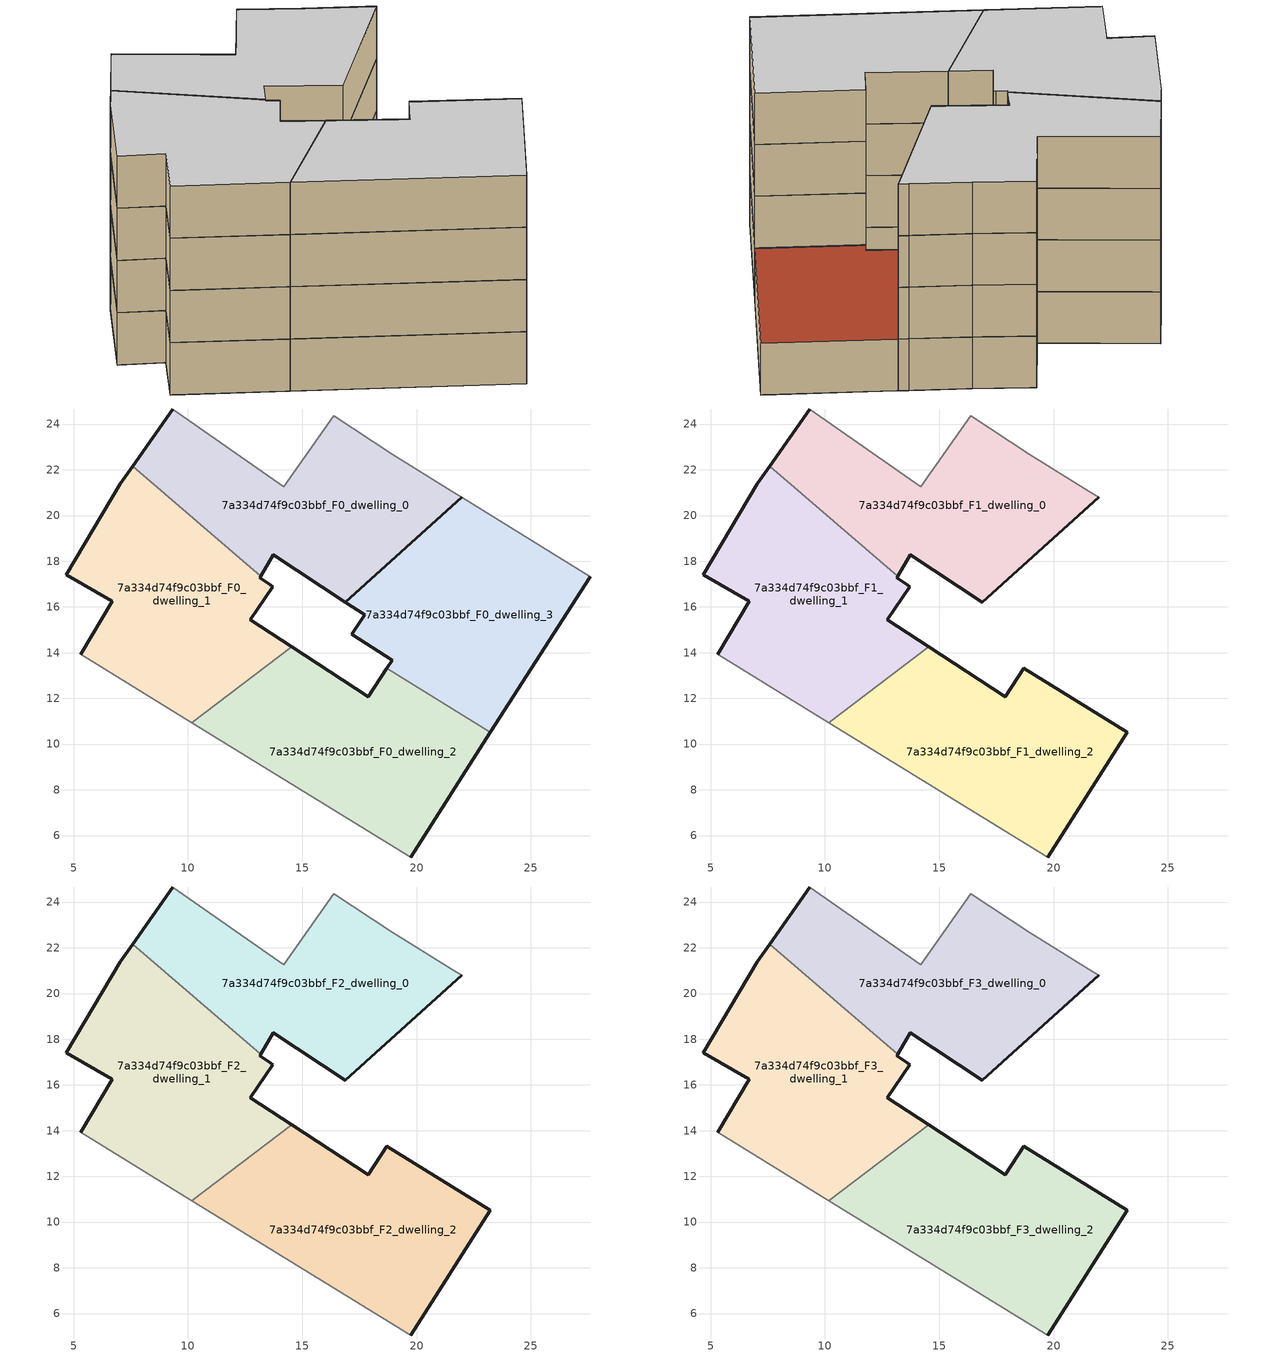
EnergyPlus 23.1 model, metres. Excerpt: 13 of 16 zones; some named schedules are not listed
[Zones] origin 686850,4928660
7a334d74f9c03bbf_F0_dwelling_0
 floor ground (EU_floor_Construction): 21.98,20.79 21.55,21.06 18.95,22.67 16.37,24.36 14.19,21.26 9.34,24.66 7.58,22.15 13.18,17.33 13.74,18.29 16.89,16.21 z0
 wall outside (EU_wall_Construction): 7.58,22.15 9.34,24.66 / 21.98,20.79 16.89,16.21 13.74,18.29 13.18,17.33 z0:3
 wall adiabatic (EU_wall_Construction): 9.34,24.66 14.19,21.26 16.37,24.36 18.95,22.67 21.55,21.06 21.98,20.79 z0:3
 wall to 7a334d74f9c03bbf_F0_dwelling_1 (EU_wall_Construction): 13.17,17.33 7.58,22.15 z0:3
7a334d74f9c03bbf_F0_dwelling_1
 floor ground (EU_floor_Construction): 14.54,14.26 12.72,15.45 13.71,16.88 13.72,16.89 13.6,16.97 13.14,17.27 13.18,17.33 7.58,22.15 7.04,21.38 4.68,17.41 6.68,16.26 5.31,13.92 10.17,10.94 z0
 wall outside (EU_wall_Construction): 13.18,17.33 13.14,17.27 13.6,16.97 13.72,16.89 13.71,16.88 12.72,15.45 14.54,14.26 / 5.31,13.92 6.68,16.26 4.68,17.41 7.04,21.38 7.58,22.15 z0:3
 wall adiabatic (EU_wall_Construction): 10.17,10.94 5.31,13.92 z0:3
 wall to 7a334d74f9c03bbf_F0_dwelling_2 (EU_wall_Construction): 14.54,14.26 10.17,10.94 z0:3
7a334d74f9c03bbf_F0_dwelling_2
 floor ground (EU_floor_Construction): 19.74,5.06 23.23,10.51 18.69,13.31 17.9,12.08 14.54,14.26 10.17,10.94 z0
 wall outside (EU_wall_Construction): 14.54,14.26 17.9,12.08 18.69,13.31 / 23.23,10.51 19.74,5.06 z0:3
 wall adiabatic (EU_wall_Construction): 19.74,5.06 10.17,10.94 z0:3
 wall to 7a334d74f9c03bbf_F0_dwelling_3 (EU_wall_Construction): 18.69,13.31 23.23,10.51 z0:3
7a334d74f9c03bbf_F0_dwelling_3
 floor ground (EU_floor_Construction): 23.23,10.51 27.6,17.33 21.98,20.79 16.89,16.21 17.74,15.65 17.17,14.81 18.93,13.67 18.69,13.31 z0
 wall outside (EU_wall_Construction): 18.69,13.31 18.93,13.67 17.17,14.81 17.74,15.65 16.89,16.21 21.98,20.79 / 27.6,17.33 23.23,10.51 z0:3
 wall adiabatic (EU_wall_Construction): 21.98,20.79 27.6,17.33 z0:3
 roof outside (EU_roof_Construction): 27.6,17.33 23.23,10.51 18.69,13.31 18.93,13.67 17.17,14.81 17.74,15.65 16.89,16.21 21.98,20.79 z3
7a334d74f9c03bbf_F1_dwelling_0
 floor to 7a334d74f9c03bbf_F0_dwelling_0 (EU_floor_Construction): 21.98,20.79 21.55,21.06 18.95,22.67 16.37,24.36 14.19,21.26 9.34,24.66 7.58,22.15 13.17,17.33 13.74,18.29 16.89,16.21 z3
 wall outside (EU_wall_Construction): 21.98,20.79 16.89,16.21 13.74,18.29 13.18,17.33 / 7.58,22.15 9.34,24.66 z3:6
 wall adiabatic (EU_wall_Construction): 9.34,24.66 14.19,21.26 16.37,24.36 18.95,22.67 21.55,21.06 21.98,20.79 z3:6
 wall to 7a334d74f9c03bbf_F1_dwelling_1 (EU_wall_Construction): 13.17,17.33 7.58,22.15 z3:6
7a334d74f9c03bbf_F1_dwelling_1
 floor to 7a334d74f9c03bbf_F0_dwelling_1 (EU_floor_Construction): 14.54,14.26 12.72,15.45 13.71,16.88 13.72,16.89 13.6,16.97 13.14,17.27 13.17,17.33 7.58,22.15 7.04,21.38 4.68,17.41 6.68,16.26 5.31,13.92 10.17,10.94 z3
 wall outside (EU_wall_Construction): 13.18,17.33 13.14,17.27 13.6,16.97 13.72,16.89 13.71,16.88 12.72,15.45 14.54,14.26 / 5.31,13.92 6.68,16.26 4.68,17.41 7.04,21.38 7.58,22.15 z3:6
 wall adiabatic (EU_wall_Construction): 10.17,10.94 5.31,13.92 z3:6
 wall to 7a334d74f9c03bbf_F1_dwelling_2 (EU_wall_Construction): 14.54,14.26 10.17,10.94 z3:6
7a334d74f9c03bbf_F1_dwelling_2
 floor to 7a334d74f9c03bbf_F0_dwelling_2 (EU_floor_Construction): 19.74,5.06 23.23,10.51 18.69,13.31 17.9,12.08 14.54,14.26 10.17,10.94 z3
 wall outside (EU_wall_Construction): 14.54,14.26 17.9,12.08 18.69,13.31 23.23,10.51 19.74,5.06 z3:6
 wall adiabatic (EU_wall_Construction): 19.74,5.06 10.17,10.94 z3:6
7a334d74f9c03bbf_F2_dwelling_0
 floor to 7a334d74f9c03bbf_F1_dwelling_0 (EU_floor_Construction): 21.98,20.79 21.55,21.06 18.95,22.67 16.37,24.36 14.19,21.26 9.34,24.66 7.58,22.15 13.17,17.33 13.74,18.29 16.89,16.21 z6
 wall outside (EU_wall_Construction): 21.98,20.79 16.89,16.21 13.74,18.29 13.18,17.33 / 7.58,22.15 9.34,24.66 z6:9
 wall adiabatic (EU_wall_Construction): 9.34,24.66 14.19,21.26 16.37,24.36 18.95,22.67 21.55,21.06 21.98,20.79 z6:9
 wall to 7a334d74f9c03bbf_F2_dwelling_1 (EU_wall_Construction): 13.17,17.33 7.58,22.15 z6:9
7a334d74f9c03bbf_F2_dwelling_1
 floor to 7a334d74f9c03bbf_F1_dwelling_1 (EU_floor_Construction): 14.54,14.26 12.72,15.45 13.71,16.88 13.72,16.89 13.6,16.97 13.14,17.27 13.17,17.33 7.58,22.15 7.04,21.38 4.68,17.41 6.68,16.26 5.31,13.92 10.17,10.94 z6
 wall outside (EU_wall_Construction): 13.18,17.33 13.14,17.27 13.6,16.97 13.72,16.89 13.71,16.88 12.72,15.45 14.54,14.26 / 5.31,13.92 6.68,16.26 4.68,17.41 7.04,21.38 7.58,22.15 z6:9
 wall adiabatic (EU_wall_Construction): 10.17,10.94 5.31,13.92 z6:9
 wall to 7a334d74f9c03bbf_F2_dwelling_2 (EU_wall_Construction): 14.54,14.26 10.17,10.94 z6:9
7a334d74f9c03bbf_F2_dwelling_2
 floor to 7a334d74f9c03bbf_F1_dwelling_2 (EU_floor_Construction): 19.74,5.06 23.23,10.51 18.69,13.31 17.9,12.08 14.54,14.26 10.17,10.94 z6
 wall outside (EU_wall_Construction): 14.54,14.26 17.9,12.08 18.69,13.31 23.23,10.51 19.74,5.06 z6:9
 wall adiabatic (EU_wall_Construction): 19.74,5.06 10.17,10.94 z6:9
7a334d74f9c03bbf_F3_dwelling_0
 floor to 7a334d74f9c03bbf_F2_dwelling_0 (EU_floor_Construction): 21.98,20.79 21.55,21.06 18.95,22.67 16.37,24.36 14.19,21.26 9.34,24.66 7.58,22.15 13.17,17.33 13.74,18.29 16.89,16.21 z9
 wall outside (EU_wall_Construction): 21.98,20.79 16.89,16.21 13.74,18.29 13.18,17.33 / 7.58,22.15 9.34,24.66 z9:12
 wall adiabatic (EU_wall_Construction): 9.34,24.66 14.19,21.26 16.37,24.36 18.95,22.67 21.55,21.06 21.98,20.79 z9:12
 wall to 7a334d74f9c03bbf_F3_dwelling_1 (EU_wall_Construction): 13.17,17.33 7.58,22.15 z9:12
 ceiling to 7a334d74f9c03bbf_F4_dwelling_0 (EU_floor_Construction): 18.95,22.67 21.55,21.06 21.98,20.79 16.89,16.21 13.74,18.29 13.17,17.33 7.58,22.15 9.34,24.66 14.19,21.26 16.37,24.36 z12
7a334d74f9c03bbf_F3_dwelling_1
 floor to 7a334d74f9c03bbf_F2_dwelling_1 (EU_floor_Construction): 14.54,14.26 12.72,15.45 13.71,16.88 13.72,16.89 13.6,16.97 13.14,17.27 13.17,17.33 7.58,22.15 7.04,21.38 4.68,17.41 6.68,16.26 5.31,13.92 10.17,10.94 z9
 wall outside (EU_wall_Construction): 13.18,17.33 13.14,17.27 13.6,16.97 13.72,16.89 13.71,16.88 12.72,15.45 14.54,14.26 / 5.31,13.92 6.68,16.26 4.68,17.41 7.04,21.38 7.58,22.15 z9:12
 wall adiabatic (EU_wall_Construction): 10.17,10.94 5.31,13.92 z9:12
 wall to 7a334d74f9c03bbf_F3_dwelling_2 (EU_wall_Construction): 14.54,14.26 10.17,10.94 z9:12
 ceiling to 7a334d74f9c03bbf_F4_dwelling_1 (EU_floor_Construction): 13.17,17.33 13.14,17.27 13.6,16.97 13.72,16.89 13.71,16.88 12.72,15.45 14.54,14.26 10.17,10.94 5.31,13.92 6.68,16.26 4.68,17.41 7.04,21.38 7.58,22.15 z12
7a334d74f9c03bbf_F3_dwelling_2
 floor to 7a334d74f9c03bbf_F2_dwelling_2 (EU_floor_Construction): 19.74,5.06 23.23,10.51 18.69,13.31 17.9,12.08 14.54,14.26 10.17,10.94 z9
 wall outside (EU_wall_Construction): 14.54,14.26 17.9,12.08 18.69,13.31 23.23,10.51 19.74,5.06 z9:12
 wall adiabatic (EU_wall_Construction): 19.74,5.06 10.17,10.94 z9:12
 ceiling to 7a334d74f9c03bbf_F4_dwelling_2 (EU_floor_Construction): 23.23,10.51 19.74,5.06 10.17,10.94 14.54,14.26 17.9,12.08 18.69,13.31 z12
[Building]
EU S2 Campaign: North Axis=0; Terrain=City; Solar Distribution=FullExterior
[Site:Location]
Bologna: Latitude=44.5; Longitude=11.25; Time Zone=1; Elevation=37
[SizingPeriod:WeatherFileDays]
AnnualSizingPeriod: Begin Month=1; Begin Day of Month=1; End Month=12; End Day of Month=31; Day of Week for Start Day=Monday; Use Weather File Daylight Saving Period=No; Use Weather File Rain and Snow Indicators=No
[MATERIAL]
EU_InternalMass_Material: Roughness=MediumRough; Thickness=0.1; Conductivity=1; Density=1800; Specific Heat=900; Thermal Absorptance=0.9; Solar Absorptance=0.7; Visible Absorptance=0.7
[MATERIAL:NOMASS] Roughness=MediumRough; Thermal Absorptance=0.9; Solar Absorptance=0.7; Visible Absorptance=0.7
Name | Thermal Resistance
EU_wall_NoMass | 0.905828
EU_roof_NoMass | 0.37593
EU_floor_NoMass | 0.67114
[CONSTRUCTION]
EU_wall_Construction: EU_wall_NoMass
EU_roof_Construction: EU_roof_NoMass
EU_floor_Construction: EU_floor_NoMass
EU_InternalMass_Construction: EU_InternalMass_Material
[ZONE] Type=1; Multiplier=1; Ceiling Height=autocalculate; Floor Area=autocalculate; Part of Total Floor Area=Yes
Name | Volume
7a334d74f9c03bbf_F0_dwelling_0; 7a334d74f9c03bbf_F1_dwelling_1; 7a334d74f9c03bbf_F2_dwelling_1; 7a334d74f9c03bbf_F3_dwelling_1 | 179.15
7a334d74f9c03bbf_F1_dwelling_0; 7a334d74f9c03bbf_F2_dwelling_0; 7a334d74f9c03bbf_F3_dwelling_0 | 179.147
7a334d74f9c03bbf_F0_dwelling_1 | 179.149
7a334d74f9c03bbf_F0_dwelling_2 | 179.158
7a334d74f9c03bbf_F1_dwelling_2; 7a334d74f9c03bbf_F2_dwelling_2; 7a334d74f9c03bbf_F3_dwelling_2 | 179.157
7a334d74f9c03bbf_F0_dwelling_3 | 179.155
[INTERNALMASS] Construction=EU_InternalMass_Construction
Name | Zone or ZoneList | Surface Area
7a334d74f9c03bbf_F0_dwelling_0_EU_InternalMass | 7a334d74f9c03bbf_F0_dwelling_0 | 59.7165
7a334d74f9c03bbf_F0_dwelling_1_EU_InternalMass | 7a334d74f9c03bbf_F0_dwelling_1 | 59.7164
7a334d74f9c03bbf_F0_dwelling_2_EU_InternalMass | 7a334d74f9c03bbf_F0_dwelling_2 | 59.7192
7a334d74f9c03bbf_F0_dwelling_3_EU_InternalMass | 7a334d74f9c03bbf_F0_dwelling_3 | 59.7182
7a334d74f9c03bbf_F1_dwelling_0_EU_InternalMass | 7a334d74f9c03bbf_F1_dwelling_0 | 79.6226
7a334d74f9c03bbf_F1_dwelling_1_EU_InternalMass | 7a334d74f9c03bbf_F1_dwelling_1 | 79.2943
7a334d74f9c03bbf_F1_dwelling_2_EU_InternalMass | 7a334d74f9c03bbf_F1_dwelling_2 | 79.9504
7a334d74f9c03bbf_F2_dwelling_0_EU_InternalMass | 7a334d74f9c03bbf_F2_dwelling_0 | 79.6226
7a334d74f9c03bbf_F2_dwelling_1_EU_InternalMass | 7a334d74f9c03bbf_F2_dwelling_1 | 79.2943
7a334d74f9c03bbf_F2_dwelling_2_EU_InternalMass | 7a334d74f9c03bbf_F2_dwelling_2 | 79.9504
7a334d74f9c03bbf_F3_dwelling_0_EU_InternalMass | 7a334d74f9c03bbf_F3_dwelling_0 | 79.6226
7a334d74f9c03bbf_F3_dwelling_1_EU_InternalMass | 7a334d74f9c03bbf_F3_dwelling_1 | 79.2943
7a334d74f9c03bbf_F3_dwelling_2_EU_InternalMass | 7a334d74f9c03bbf_F3_dwelling_2 | 79.9504
[OTHEREQUIPMENT] Fuel Type=Electricity; Design Level Calculation Method=Watts/Area; Power per Zone Floor Area=1; Fraction Latent=0; Fraction Radiant=0; Fraction Lost=0; Carbon Dioxide Generation Rate=0; EndUse Subcategory=EU_Step8_InternalGains
Name | Zone or ZoneList or Space or SpaceList | Schedule
EU_Step8_InternalGain_7a334d74f9c03bbf_F0_dwelling_0_f000 | 7a334d74f9c03bbf_F0_dwelling_0 | EU_Step8_GainSchedule_7a334d74f9c03bbf_F0_dwelling_0_f000
EU_Step8_InternalGain_7a334d74f9c03bbf_F0_dwelling_1_f000 | 7a334d74f9c03bbf_F0_dwelling_1 | EU_Step8_GainSchedule_7a334d74f9c03bbf_F0_dwelling_1_f000
EU_Step8_InternalGain_7a334d74f9c03bbf_F0_dwelling_2_f000 | 7a334d74f9c03bbf_F0_dwelling_2 | EU_Step8_GainSchedule_7a334d74f9c03bbf_F0_dwelling_2_f000
EU_Step8_InternalGain_7a334d74f9c03bbf_F0_dwelling_3_f000 | 7a334d74f9c03bbf_F0_dwelling_3 | EU_Step8_GainSchedule_7a334d74f9c03bbf_F0_dwelling_3_f000
EU_Step8_InternalGain_7a334d74f9c03bbf_F1_dwelling_0_f000 | 7a334d74f9c03bbf_F1_dwelling_0 | EU_Step8_GainSchedule_7a334d74f9c03bbf_F1_dwelling_0_f000
EU_Step8_InternalGain_7a334d74f9c03bbf_F1_dwelling_1_f000 | 7a334d74f9c03bbf_F1_dwelling_1 | EU_Step8_GainSchedule_7a334d74f9c03bbf_F1_dwelling_1_f000
EU_Step8_InternalGain_7a334d74f9c03bbf_F1_dwelling_2_f000 | 7a334d74f9c03bbf_F1_dwelling_2 | EU_Step8_GainSchedule_7a334d74f9c03bbf_F1_dwelling_2_f000
EU_Step8_InternalGain_7a334d74f9c03bbf_F2_dwelling_0_f000 | 7a334d74f9c03bbf_F2_dwelling_0 | EU_Step8_GainSchedule_7a334d74f9c03bbf_F2_dwelling_0_f000
EU_Step8_InternalGain_7a334d74f9c03bbf_F2_dwelling_1_f000 | 7a334d74f9c03bbf_F2_dwelling_1 | EU_Step8_GainSchedule_7a334d74f9c03bbf_F2_dwelling_1_f000
EU_Step8_InternalGain_7a334d74f9c03bbf_F2_dwelling_2_f000 | 7a334d74f9c03bbf_F2_dwelling_2 | EU_Step8_GainSchedule_7a334d74f9c03bbf_F2_dwelling_2_f000
EU_Step8_InternalGain_7a334d74f9c03bbf_F3_dwelling_0_f000 | 7a334d74f9c03bbf_F3_dwelling_0 | EU_Step8_GainSchedule_7a334d74f9c03bbf_F3_dwelling_0_f000
EU_Step8_InternalGain_7a334d74f9c03bbf_F3_dwelling_1_f000 | 7a334d74f9c03bbf_F3_dwelling_1 | EU_Step8_GainSchedule_7a334d74f9c03bbf_F3_dwelling_1_f000
EU_Step8_InternalGain_7a334d74f9c03bbf_F3_dwelling_2_f000 | 7a334d74f9c03bbf_F3_dwelling_2 | EU_Step8_GainSchedule_7a334d74f9c03bbf_F3_dwelling_2_f000
[ZONEVENTILATION:DESIGNFLOWRATE] Schedule=EU_AlwaysOn; Design Flow Rate Calculation Method=AirChanges/Hour; Air Changes per Hour=0.73129; Ventilation Type=Natural; Fan Pressure Rise=0; Fan Total Efficiency=1; Constant Term Coefficient=1; Temperature Term Coefficient=0; Velocity Term Coefficient=0; Velocity Squared Term Coefficient=0; Minimum Indoor Temperature=-100; Maximum Indoor Temperature=100; Delta Temperature=-100; Minimum Outdoor Temperature=-100; Maximum Outdoor Temperature=100; Maximum Wind Speed=40
Name | Zone or ZoneList or Space or SpaceList
EU_ConstantAir_7a334d74f9c03bbf_F0_dwelling_0 | 7a334d74f9c03bbf_F0_dwelling_0
EU_ConstantAir_7a334d74f9c03bbf_F0_dwelling_1 | 7a334d74f9c03bbf_F0_dwelling_1
EU_ConstantAir_7a334d74f9c03bbf_F0_dwelling_2 | 7a334d74f9c03bbf_F0_dwelling_2
EU_ConstantAir_7a334d74f9c03bbf_F0_dwelling_3 | 7a334d74f9c03bbf_F0_dwelling_3
EU_ConstantAir_7a334d74f9c03bbf_F1_dwelling_0 | 7a334d74f9c03bbf_F1_dwelling_0
EU_ConstantAir_7a334d74f9c03bbf_F1_dwelling_1 | 7a334d74f9c03bbf_F1_dwelling_1
EU_ConstantAir_7a334d74f9c03bbf_F1_dwelling_2 | 7a334d74f9c03bbf_F1_dwelling_2
EU_ConstantAir_7a334d74f9c03bbf_F2_dwelling_0 | 7a334d74f9c03bbf_F2_dwelling_0
EU_ConstantAir_7a334d74f9c03bbf_F2_dwelling_1 | 7a334d74f9c03bbf_F2_dwelling_1
EU_ConstantAir_7a334d74f9c03bbf_F2_dwelling_2 | 7a334d74f9c03bbf_F2_dwelling_2
EU_ConstantAir_7a334d74f9c03bbf_F3_dwelling_0 | 7a334d74f9c03bbf_F3_dwelling_0
EU_ConstantAir_7a334d74f9c03bbf_F3_dwelling_1 | 7a334d74f9c03bbf_F3_dwelling_1
EU_ConstantAir_7a334d74f9c03bbf_F3_dwelling_2 | 7a334d74f9c03bbf_F3_dwelling_2
[HVACTEMPLATE:THERMOSTAT] Constant Heating Setpoint=20; Constant Cooling Setpoint=50
EU_HeatOnly_7a334d74f9c03bbf_F0_dwelling_0; EU_HeatOnly_7a334d74f9c03bbf_F0_dwelling_1; EU_HeatOnly_7a334d74f9c03bbf_F0_dwelling_2; EU_HeatOnly_7a334d74f9c03bbf_F0_dwelling_3; EU_HeatOnly_7a334d74f9c03bbf_F1_dwelling_0; EU_HeatOnly_7a334d74f9c03bbf_F1_dwelling_1; EU_HeatOnly_7a334d74f9c03bbf_F1_dwelling_2; EU_HeatOnly_7a334d74f9c03bbf_F2_dwelling_0; EU_HeatOnly_7a334d74f9c03bbf_F2_dwelling_1; EU_HeatOnly_7a334d74f9c03bbf_F2_dwelling_2; EU_HeatOnly_7a334d74f9c03bbf_F3_dwelling_0; EU_HeatOnly_7a334d74f9c03bbf_F3_dwelling_1; EU_HeatOnly_7a334d74f9c03bbf_F3_dwelling_2; EU_HeatOnly_7a334d74f9c03bbf_F4_dwelling_0; EU_HeatOnly_7a334d74f9c03bbf_F4_dwelling_1; EU_HeatOnly_7a334d74f9c03bbf_F4_dwelling_2
[HVACTEMPLATE:ZONE:IDEALLOADSAIRSYSTEM] System Availability Schedule=EU_AlwaysOn; Maximum Heating Supply Air Temperature=50; Minimum Cooling Supply Air Temperature=13; Maximum Heating Supply Air Humidity Ratio=0.0156; Minimum Cooling Supply Air Humidity Ratio=0.0077; Heating Limit=NoLimit; Cooling Limit=NoLimit; Heating Availability Schedule=EU_AlwaysOn; Cooling Availability Schedule=EU_CoolingOff; Dehumidification Control Type=ConstantSensibleHeatRatio; Cooling Sensible Heat Ratio=0.7; Dehumidification Setpoint=60; Humidification Control Type=None; Humidification Setpoint=30; Outdoor Air Method=None; Outdoor Air Flow Rate per Person=0.00944; Outdoor Air Flow Rate per Zone Floor Area=0; Outdoor Air Flow Rate per Zone=0; Demand Controlled Ventilation Type=None; Outdoor Air Economizer Type=NoEconomizer; Heat Recovery Type=None; Sensible Heat Recovery Effectiveness=0.7; Latent Heat Recovery Effectiveness=0.65
Name | Template Thermostat
7a334d74f9c03bbf_F0_dwelling_0 | EU_HeatOnly_7a334d74f9c03bbf_F0_dwelling_0
7a334d74f9c03bbf_F0_dwelling_1 | EU_HeatOnly_7a334d74f9c03bbf_F0_dwelling_1
7a334d74f9c03bbf_F0_dwelling_2 | EU_HeatOnly_7a334d74f9c03bbf_F0_dwelling_2
7a334d74f9c03bbf_F0_dwelling_3 | EU_HeatOnly_7a334d74f9c03bbf_F0_dwelling_3
7a334d74f9c03bbf_F1_dwelling_0 | EU_HeatOnly_7a334d74f9c03bbf_F1_dwelling_0
7a334d74f9c03bbf_F1_dwelling_1 | EU_HeatOnly_7a334d74f9c03bbf_F1_dwelling_1
7a334d74f9c03bbf_F1_dwelling_2 | EU_HeatOnly_7a334d74f9c03bbf_F1_dwelling_2
7a334d74f9c03bbf_F2_dwelling_0 | EU_HeatOnly_7a334d74f9c03bbf_F2_dwelling_0
7a334d74f9c03bbf_F2_dwelling_1 | EU_HeatOnly_7a334d74f9c03bbf_F2_dwelling_1
7a334d74f9c03bbf_F2_dwelling_2 | EU_HeatOnly_7a334d74f9c03bbf_F2_dwelling_2
7a334d74f9c03bbf_F3_dwelling_0 | EU_HeatOnly_7a334d74f9c03bbf_F3_dwelling_0
7a334d74f9c03bbf_F3_dwelling_1 | EU_HeatOnly_7a334d74f9c03bbf_F3_dwelling_1
7a334d74f9c03bbf_F3_dwelling_2 | EU_HeatOnly_7a334d74f9c03bbf_F3_dwelling_2
